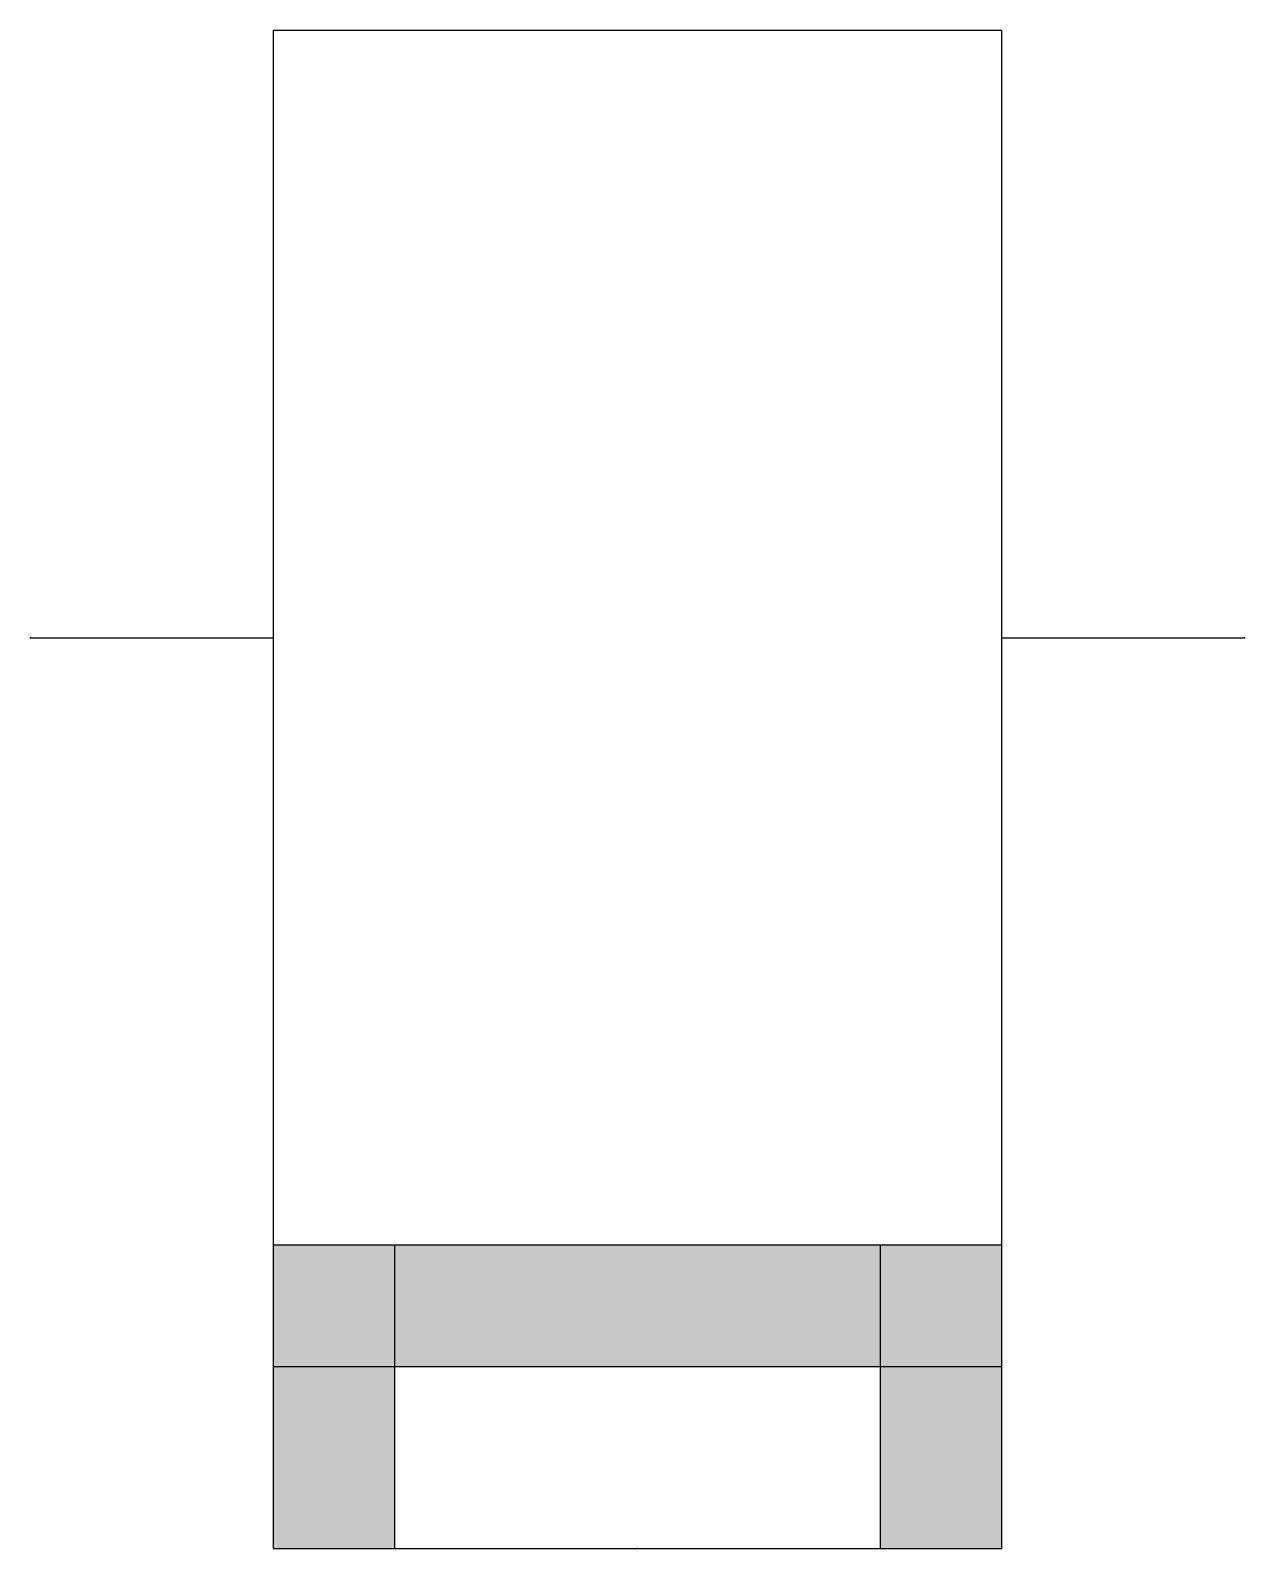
# Model space of a CAD drawing. Header units: millimetres. Extents: x -5 to 5, y -7.5 to 5.
import ezdxf

# ---------------------------------------------------------------- set-up
doc = ezdxf.new("R2010")
doc.units = ezdxf.units.MM
doc.layers.add('A', color=7, linetype='Continuous')
doc.layers.add('C', color=6, linetype='Continuous')

msp = doc.modelspace()

# ---------------------------------------------------------------- linework, layer by layer
at = {"transparency": 33554687}
for p, q in [((3, 5), (-3, 5)), ((-3, 5), (-3, 0)), ((3, 0), (3, 5)), ((-5, 0), (-3, 0)), ((-3, 0), (-3, -5)), ((3, -5), (3, 0)), ((3, 0), (5, 0)), ((-3, -5), (3, -5)), ((-3, -5), (-3, -7.5)), ((-2, -5), (-2, -7.5)), ((2, -7.5), (2, -5)), ((3, -7.5), (3, -5)), ((-3, -6), (3, -6)), ((-3, -7.5), (3, -7.5))]:
    msp.add_line(p, q, dxfattribs=at)
for points in [[(-3, -7.5), (-2, -7.5), (-3, -5), (-2, -6)], [(-3, -5), (-2, -6), (3, -5), (2, -6)], [(3, -5), (2, -6), (3, -7.5), (2, -7.5)]]:
    msp.add_solid(points, dxfattribs=at)
at = {"layer": 'A', "color": 1, "transparency": 33554687}
msp.add_point((0, -7.5), dxfattribs=at)
at = {"layer": 'C', "color": 2, "transparency": 33554687}
msp.add_point((-5, 0), dxfattribs=at)
at = {"layer": 'C', "color": 1, "transparency": 33554687}
msp.add_point((5, 0), dxfattribs=at)

doc.saveas('drawing.dxf')
